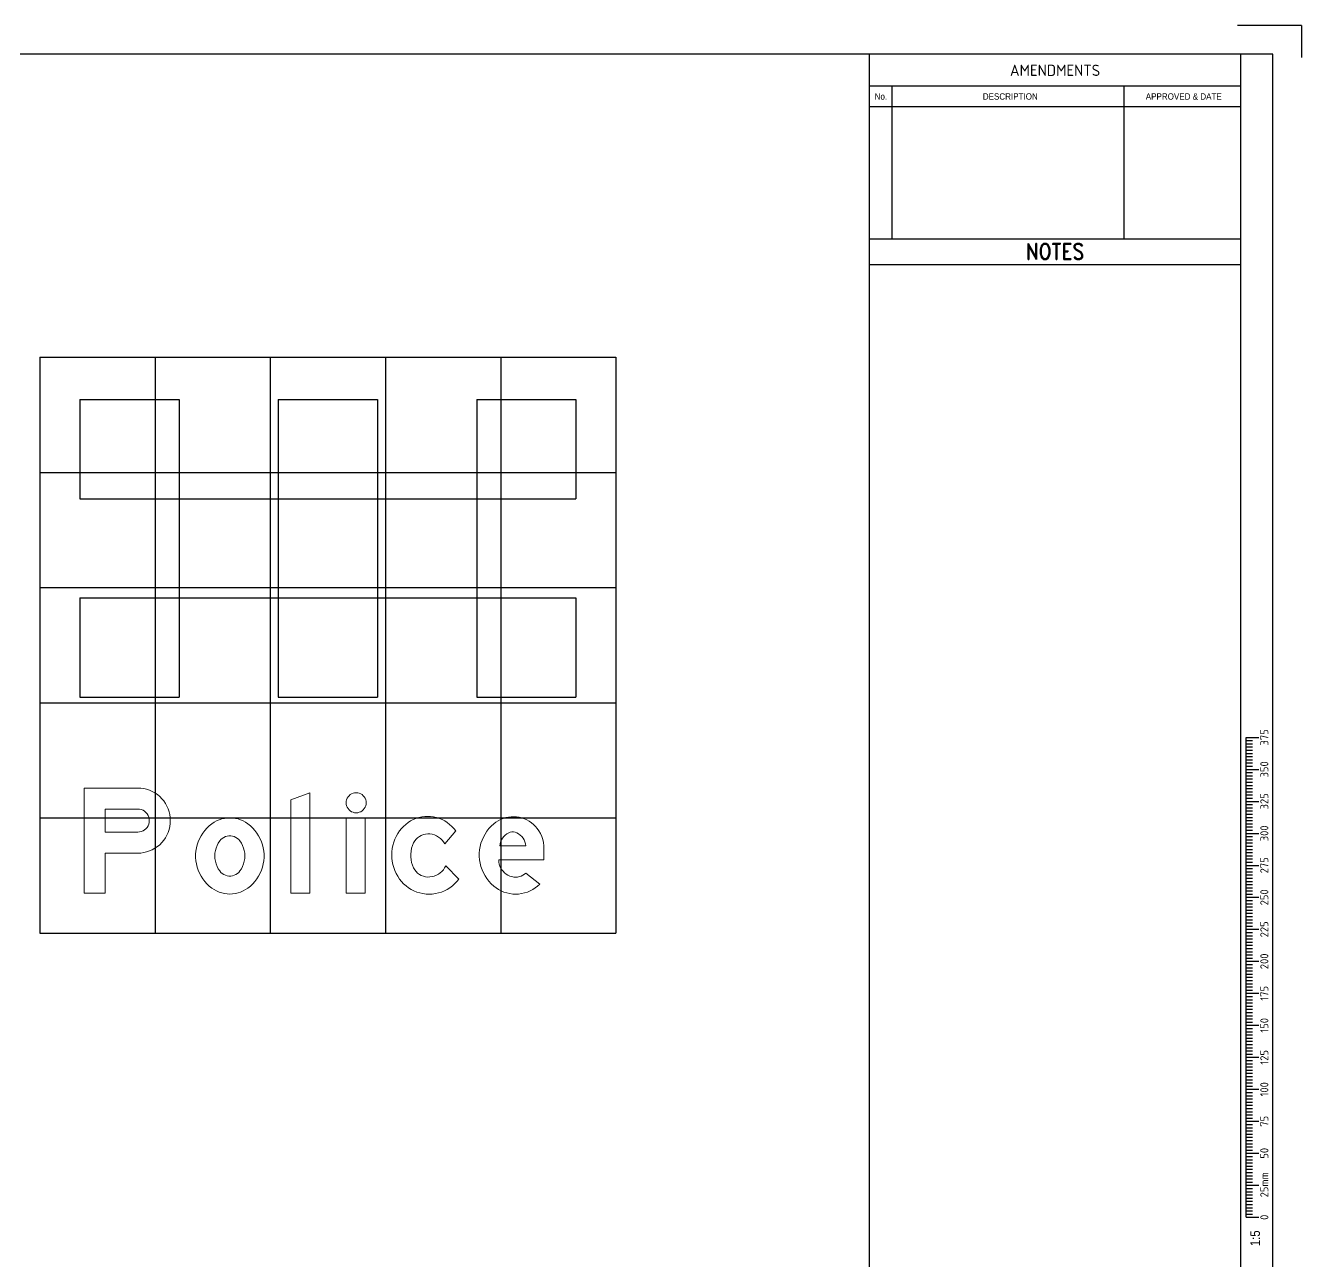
# Model space of a CAD drawing. Header units: millimetres. Extents: x 0 to 420, y 0 to 297.
# Drawn here: x 220.7 to 420, y 103.8 to 297 of the extents above; entities that cross this region are included whole.
import ezdxf
from ezdxf.enums import TextEntityAlignment as Align

# ---------------------------------------------------------------- set-up
doc = ezdxf.new("R2010")
doc.units = ezdxf.units.MM
for name, color, linetype in [('L18', 4, 'Continuous'), ('L50', 7, 'Continuous'), ('TBLK18', 4, 'Continuous'), ('TBLK25', 1, 'Continuous'), ('TBLK35', 3, 'Continuous'), ('TBLK50', 7, 'Continuous')]:
    doc.layers.add(name, color=color, linetype=linetype)
doc.styles.add('HELV', font='helvs.shx')
doc.styles.add('HELVL', font='helvl', dxfattribs={"width": 0.8})
doc.styles.add('ISO', font='iso3098b')
doc.styles.add('ROMAND', font='romand')

# ---------------------------------------------------------------- blocks, each defined once
blk = doc.blocks.new('A3BBLK')
at = {"layer": 'TBLK25'}
for q in [(410, 297), (420, 292)]:
    blk.add_line((420, 297), q, dxfattribs=at)
at = {"layer": 'TBLK50'}
for p, q in [((415.5, 292.5), (13, 292.5)), ((352.5, 4.5), (352.5, 292.5)), ((415.5, 4.5), (415.5, 292.5))]:
    blk.add_line(p, q, dxfattribs=at)
blk = doc.blocks.new('title block')
at = {"layer": 'TBLK25'}
for p, q in [((410.5, 287.5), (352.5, 287.5)), ((356.07, 263.6), (356.07, 287.5)), ((392.28, 263.6), (392.28, 287.5)), ((410.5, 284.3), (352.5, 284.3)), ((410.5, 263.6), (352.5, 263.6)), ((410.5, 259.6), (352.5, 259.6))]:
    blk.add_line(p, q, dxfattribs=at)
at = {"layer": 'TBLK35'}
blk.add_line((410.5, 57), (410.5, 292.5), dxfattribs=at)
blk.add_blockref('A3BBLK', (0, 0))
at = {"layer": 'TBLK18', "style": 'HELVL', "width": 0.9}
for s, p in [('No.', (354.29, 285.41)), ('DESCRIPTION', (374.51, 285.41)), ('APPROVED & DATE', (401.61, 285.41))]:
    blk.add_text(s, height=1, dxfattribs=at).set_placement(p, align=Align.CENTER)
at = {"layer": 'TBLK18', "style": 'ISO'}
blk.add_attdef('MR_DIRECTORATE', text='', height=1.5, dxfattribs=at).set_placement((381.5, 67.12), align=Align.CENTER)
for tag, p in [('STREET_NAME', (355.51, 61.1)), ('SUBURB_POSTCODE', (388.49, 61.1)), ('TELEPHONE_NO.', (368.31, 58.84)), ('FAX_NO.', (393.56, 58.84))]:
    blk.add_attdef(tag, p, '', height=1.5, dxfattribs=at)
at = {"layer": 'TBLK25', "style": 'ISO'}
blk.add_text('AMENDMENTS', height=1.75, dxfattribs=at).set_placement((381.5, 289.12), align=Align.CENTER)
at = {"layer": 'TBLK25', "style": 'ROMAND', "width": 0.85}
blk.add_text('NOTES', height=2.5, dxfattribs=at).set_placement((381.5, 260.44), align=Align.CENTER)
at = {"layer": 'TBLK25', "style": 'ISO'}
for tag, height, p in [('MR_BRANCH', 2, (381.5, 64.2)), ('ROAD_SECTION', 1.75, (384.5, 29.16)), ('SLK', 1.75, (384.5, 26.11)), ('CHAINAGE', 1.75, (384.5, 19.21))]:
    blk.add_attdef(tag, text='', height=height, dxfattribs=at).set_placement(p, align=Align.CENTER)
for tag, p, height in [('FILE_NUMBER', (371.77, 53.24), 2.5), ('DESIGNED_/_DRAWN', (371.77, 48.49), 2), ('VERIFIED', (371.77, 43.49), 2), ('APPROVED', (371.77, 38.49), 2), ('LOCAL_AUTHORITY', (370.48, 16.73), 1.25)]:
    blk.add_attdef(tag, p, '', height=height, dxfattribs=at)
at = {"layer": 'TBLK35', "style": 'ISO', "width": 0.9}
for tag, p in [('ROAD_PROJECT&NUMBER', (384.5, 32.23)), ('DRAWING_DESCRIPTION', (384.5, 22.29))]:
    blk.add_attdef(tag, text='', height=2.5, dxfattribs=at).set_placement(p, align=Align.CENTER)
at = {"layer": 'TBLK50', "style": 'ISO'}
blk.add_attdef('DRG_NUMBER', (356.8, 6.02), '', height=5, dxfattribs=at)
blk = doc.blocks.new('sca5_3')
at = {"layer": 'L18'}
for p, q in [((-4.15, 89), (-2.15, 89)), ((-4.15, 14), (-4.15, 89)), ((-4.15, 88.5), (-3.15, 88.5)), ((-4.15, 88), (-3.15, 88)), ((-4.15, 87.5), (-3.15, 87.5)), ((-4.15, 87), (-3.15, 87)), ((-4.15, 86.5), (-3.15, 86.5)), ((-4.15, 86), (-3.15, 86)), ((-4.15, 85.5), (-3.15, 85.5)), ((-4.15, 85), (-3.15, 85)), ((-4.15, 84.5), (-3.15, 84.5)), ((-4.15, 84), (-2.15, 84)), ((-4.15, 83.5), (-3.15, 83.5)), ((-4.15, 83), (-3.15, 83)), ((-4.15, 82.5), (-3.15, 82.5)), ((-4.15, 82), (-3.15, 82)), ((-4.15, 81.5), (-3.15, 81.5)), ((-4.15, 81), (-3.15, 81)), ((-4.15, 80.5), (-3.15, 80.5)), ((-4.15, 80), (-3.15, 80)), ((-4.15, 79.5), (-3.15, 79.5)), ((-4.15, 79), (-2.15, 79)), ((-4.15, 78.5), (-3.15, 78.5)), ((-4.15, 78), (-3.15, 78)), ((-4.15, 77.5), (-3.15, 77.5)), ((-4.15, 77), (-3.15, 77)), ((-4.15, 76.5), (-3.15, 76.5)), ((-4.15, 76), (-3.15, 76)), ((-4.15, 75.5), (-3.15, 75.5)), ((-4.15, 75), (-3.15, 75)), ((-4.15, 74.5), (-3.15, 74.5)), ((-4.15, 74), (-2.15, 74)), ((-4.15, 73.5), (-3.15, 73.5)), ((-4.15, 73), (-3.15, 73)), ((-4.15, 72.5), (-3.15, 72.5)), ((-4.15, 72), (-3.15, 72)), ((-4.15, 71.5), (-3.15, 71.5)), ((-4.15, 71), (-3.15, 71)), ((-4.15, 70.5), (-3.15, 70.5)), ((-4.15, 70), (-3.15, 70)), ((-4.15, 69.5), (-3.15, 69.5)), ((-4.15, 69), (-2.15, 69)), ((-4.15, 68.5), (-3.15, 68.5)), ((-4.15, 68), (-3.15, 68)), ((-4.15, 67.5), (-3.15, 67.5)), ((-4.15, 67), (-3.15, 67)), ((-4.15, 66.5), (-3.15, 66.5)), ((-4.15, 66), (-3.15, 66)), ((-4.15, 65.5), (-3.15, 65.5)), ((-4.15, 65), (-3.15, 65)), ((-4.15, 64.5), (-3.15, 64.5)), ((-4.15, 64), (-2.15, 64)), ((-4.15, 63.5), (-3.15, 63.5)), ((-4.15, 63), (-3.15, 63)), ((-4.15, 62.5), (-3.15, 62.5)), ((-4.15, 62), (-3.15, 62)), ((-4.15, 61.5), (-3.15, 61.5)), ((-4.15, 61), (-3.15, 61)), ((-4.15, 60.5), (-3.15, 60.5)), ((-4.15, 60), (-3.15, 60)), ((-4.15, 59.5), (-3.15, 59.5)), ((-4.15, 59), (-2.15, 59)), ((-4.15, 58.5), (-3.15, 58.5)), ((-4.15, 58), (-3.15, 58)), ((-4.15, 57.5), (-3.15, 57.5)), ((-4.15, 57), (-3.15, 57)), ((-4.15, 56.5), (-3.15, 56.5)), ((-4.15, 56), (-3.15, 56)), ((-4.15, 55.5), (-3.15, 55.5)), ((-4.15, 55), (-3.15, 55)), ((-4.15, 54.5), (-3.15, 54.5)), ((-4.15, 54), (-2.15, 54)), ((-4.15, 53.5), (-3.15, 53.5)), ((-4.15, 53), (-3.15, 53)), ((-4.15, 52.5), (-3.15, 52.5)), ((-4.15, 52), (-3.15, 52)), ((-4.15, 51.5), (-3.15, 51.5)), ((-4.15, 51), (-3.15, 51)), ((-4.15, 50.5), (-3.15, 50.5)), ((-4.15, 50), (-3.15, 50)), ((-4.15, 49.5), (-3.15, 49.5)), ((-4.15, 49), (-2.15, 49)), ((-4.15, 48.5), (-3.15, 48.5)), ((-4.15, 48), (-3.15, 48)), ((-4.15, 47.5), (-3.15, 47.5)), ((-4.15, 47), (-3.15, 47)), ((-4.15, 46.5), (-3.15, 46.5)), ((-4.15, 46), (-3.15, 46)), ((-4.15, 45.5), (-3.15, 45.5)), ((-4.15, 45), (-3.15, 45)), ((-4.15, 44.5), (-3.15, 44.5)), ((-4.15, 44), (-2.15, 44)), ((-4.15, 43.5), (-3.15, 43.5)), ((-4.15, 43), (-3.15, 43)), ((-4.15, 42.5), (-3.15, 42.5)), ((-4.15, 42), (-3.15, 42)), ((-4.15, 41.5), (-3.15, 41.5)), ((-4.15, 41), (-3.15, 41)), ((-4.15, 40.5), (-3.15, 40.5)), ((-4.15, 40), (-3.15, 40)), ((-4.15, 39.5), (-3.15, 39.5)), ((-4.15, 39), (-2.15, 39)), ((-4.15, 38.5), (-3.15, 38.5)), ((-4.15, 38), (-3.15, 38)), ((-4.15, 37.5), (-3.15, 37.5)), ((-4.15, 37), (-3.15, 37)), ((-4.15, 36.5), (-3.15, 36.5)), ((-4.15, 36), (-3.15, 36)), ((-4.15, 35.5), (-3.15, 35.5)), ((-4.15, 35), (-3.15, 35)), ((-4.15, 34.5), (-3.15, 34.5)), ((-4.15, 34), (-2.15, 34)), ((-4.15, 33.5), (-3.15, 33.5)), ((-4.15, 33), (-3.15, 33)), ((-4.15, 32.5), (-3.15, 32.5)), ((-4.15, 32), (-3.15, 32)), ((-4.15, 31.5), (-3.15, 31.5)), ((-4.15, 31), (-3.15, 31)), ((-4.15, 30.5), (-3.15, 30.5)), ((-4.15, 30), (-3.15, 30)), ((-4.15, 29.5), (-3.15, 29.5)), ((-4.15, 29), (-2.15, 29)), ((-4.15, 28.5), (-3.15, 28.5)), ((-4.15, 28), (-3.15, 28)), ((-4.15, 27.5), (-3.15, 27.5)), ((-4.15, 27), (-3.15, 27)), ((-4.15, 26.5), (-3.15, 26.5)), ((-4.15, 26), (-3.15, 26)), ((-4.15, 25.5), (-3.15, 25.5)), ((-4.15, 25), (-3.15, 25)), ((-4.15, 24.5), (-3.15, 24.5)), ((-4.15, 24), (-2.15, 24)), ((-4.15, 23.5), (-3.15, 23.5)), ((-4.15, 23), (-3.15, 23)), ((-4.15, 22.5), (-3.15, 22.5)), ((-4.15, 22), (-3.15, 22)), ((-4.15, 21.5), (-3.15, 21.5)), ((-4.15, 21), (-3.15, 21)), ((-4.15, 20.5), (-3.15, 20.5)), ((-4.15, 20), (-3.15, 20)), ((-4.15, 19.5), (-3.15, 19.5)), ((-4.15, 19), (-2.15, 19)), ((-4.15, 18.5), (-3.15, 18.5)), ((-4.15, 18), (-3.15, 18)), ((-4.15, 17.5), (-3.15, 17.5)), ((-4.15, 17), (-3.15, 17)), ((-4.15, 16.5), (-3.15, 16.5)), ((-4.15, 16), (-3.15, 16)), ((-4.15, 15.5), (-3.15, 15.5)), ((-4.15, 15), (-3.15, 15)), ((-4.15, 14.5), (-3.15, 14.5)), ((-4.15, 14), (-2.15, 14))]:
    blk.add_line(p, q, dxfattribs=at)
at = {"layer": 'L18', "style": 'ISO'}
for s, p in [('375', (-0.68, 89)), ('350', (-0.68, 84)), ('325', (-0.68, 79)), ('300', (-0.68, 74)), ('275', (-0.68, 69)), ('250', (-0.68, 64)), ('225', (-0.68, 59)), ('200', (-0.68, 54)), ('175', (-0.68, 49)), ('150', (-0.68, 44)), ('125', (-0.68, 39)), ('100', (-0.68, 34)), ('75', (-0.68, 29)), ('50', (-0.68, 24)), ('0', (-0.68, 14))]:
    blk.add_text(s, height=1.25, rotation=90, dxfattribs=at).set_placement(p, align=Align.CENTER)
blk.add_text('25mm', height=1.25, rotation=90, dxfattribs=at).set_placement((-0.68, 17.11))
at = {"layer": 'L18', "style": 'HELV', "width": 0.85}
blk.add_text('1:5', height=1.5, rotation=90, dxfattribs=at).set_placement((-1.99, 11.95), align=Align.RIGHT)

msp = doc.modelspace()

# ---------------------------------------------------------------- linework, layer by layer
at = {"layer": 'L18', "linetype": 'Continuous'}
for p, q in [((222.888678, 245.166023), (312.888678, 245.166023)), ((222.888678, 245.166023), (222.888678, 155.166023)), ((240.888678, 245.166023), (240.888678, 155.166023)), ((258.888678, 245.166023), (258.888678, 155.166023)), ((276.888678, 245.166023), (276.888678, 155.166023)), ((294.888678, 245.166023), (294.888678, 155.166023)), ((312.888678, 245.166023), (312.888678, 155.166023)), ((222.888678, 227.166023), (312.888678, 227.166023)), ((222.888678, 209.166023), (312.888678, 209.166023)), ((222.888678, 191.166023), (312.888678, 191.166023)), ((222.888678, 173.166023), (312.888678, 173.166023)), ((222.888678, 155.166023), (312.888678, 155.166023))]:
    msp.add_line(p, q, dxfattribs=at)
at = {"layer": 'L50', "linetype": 'Continuous', "ltscale": 10}
for p, q in [((229.138678, 238.530772), (229.138678, 223.030772)), ((244.638678, 238.530772), (244.638678, 192.030772)), ((275.638678, 238.530772), (275.638678, 192.030772)), ((291.138678, 238.530772), (291.138678, 192.030772)), ((306.638678, 238.530772), (306.638678, 223.030772)), ((229.138678, 207.530772), (229.138678, 192.030772)), ((306.638678, 207.530772), (306.638678, 192.030772))]:
    msp.add_line(p, q, dxfattribs=at)
at = {"layer": 'L50'}
for p, q in [((229.138678, 238.530772), (244.638678, 238.530772)), ((260.138678, 238.530772), (275.638678, 238.530772)), ((291.138678, 238.530772), (306.638678, 238.530772)), ((229.161857, 223.030772), (306.638678, 223.030772)), ((229.161857, 207.530772), (306.638678, 207.530772)), ((229.138678, 192.030772), (244.638678, 192.030772)), ((260.138678, 192.030772), (275.638678, 192.030772)), ((291.138678, 192.030772), (306.638678, 192.030772))]:
    msp.add_line(p, q, dxfattribs=at)
at = {"layer": 'L50', "linetype": 'Continuous', "ltscale": 10}
msp.add_lwpolyline([(260.138678, 238.530772), (260.138678, 192.030772)], dxfattribs=at)
at = {"layer": 'L50', "lineweight": 0}
for points in [[(229.823492, 161.421707), (233.107577, 161.421707), (233.107577, 167.653804), (238.18995, 167.653804), (238.655736, 167.677389), (239.121522, 167.742245), (239.581411, 167.848373), (240.023613, 168.00167), (240.454023, 168.190343), (240.866745, 168.414392), (241.249986, 168.679713), (241.61554, 168.98041), (241.945717, 169.316483), (242.246414, 169.676141), (242.511735, 170.065278), (242.74168, 170.472104), (242.930353, 170.902514), (243.077754, 171.350612), (243.183882, 171.804605), (243.248738, 172.270391), (243.272322, 172.742073), (243.248738, 173.207859), (243.183882, 173.673645), (243.077754, 174.133535), (242.930353, 174.575737), (242.74168, 175.006146), (242.511735, 175.418868), (242.246414, 175.808006), (241.945717, 176.167663), (241.61554, 176.49784), (241.249986, 176.798538), (240.866745, 177.063859), (240.454023, 177.293804), (240.023613, 177.482476), (239.581411, 177.635773), (239.121522, 177.741901), (238.655736, 177.806758), (238.18995, 177.824446), (229.823492, 177.824446), (229.823492, 161.421707)], [(262.08215, 161.418603), (265.062943, 161.418603), (265.062943, 177.094527), (262.08215, 176.001382), (262.08215, 161.418603)], [(272.309838, 173.961596), (272.557768, 173.978501), (272.794428, 174.040483), (273.019819, 174.130639), (273.23394, 174.260239), (273.419887, 174.418012), (273.577661, 174.609595), (273.707261, 174.818081), (273.803052, 175.043472), (273.859399, 175.285767), (273.876304, 175.528062), (273.859399, 175.775992), (273.803052, 176.012652), (273.707261, 176.243677), (273.577661, 176.452164), (273.419887, 176.638111), (273.23394, 176.795884), (273.019819, 176.925484), (272.794428, 177.021275), (272.557768, 177.077623), (272.309838, 177.094527), (272.067543, 177.077623), (271.825248, 177.021275), (271.599857, 176.925484), (271.391371, 176.795884), (271.199789, 176.638111), (271.042015, 176.452164), (270.912416, 176.243677), (270.822259, 176.012652), (270.760277, 175.775992), (270.743373, 175.528062), (270.760277, 175.285767), (270.822259, 175.043472), (270.912416, 174.818081), (271.042015, 174.609595), (271.199789, 174.418012), (271.391371, 174.260239), (271.599857, 174.130639), (271.825248, 174.040483), (272.067543, 173.978501), (272.309838, 173.961596)], [(233.107577, 170.93789), (238.18995, 170.93789), (238.472959, 170.961474), (238.744176, 171.02633), (239.009497, 171.132459), (239.251234, 171.279859), (239.463491, 171.462636), (239.646268, 171.680789), (239.793668, 171.922526), (239.905693, 172.181951), (239.970549, 172.459064), (239.994133, 172.742073), (239.970549, 173.025082), (239.905693, 173.296299), (239.793668, 173.56162), (239.646268, 173.803357), (239.463491, 174.015614), (239.251234, 174.198391), (239.009497, 174.351688), (238.744176, 174.457816), (238.472959, 174.522672), (238.18995, 174.546256), (233.107577, 174.546256), (233.107577, 170.93789)], [(255.395833, 162.201836), (255.790267, 162.517383), (256.156527, 162.866738), (256.494613, 163.244268), (256.804525, 163.649971), (257.074994, 164.078213), (257.311654, 164.52336), (257.514506, 164.991046), (257.672279, 165.470001), (257.796244, 165.960226), (257.875131, 166.46172), (257.920209, 166.963215), (257.920209, 167.470344), (257.875131, 167.977473), (257.796244, 168.478967), (257.672279, 168.969192), (257.514506, 169.448147), (257.311654, 169.915833), (257.074994, 170.36098), (256.804525, 170.789222), (256.494613, 171.194925), (256.156527, 171.572455), (255.790267, 171.916176), (255.395833, 172.237357), (255.040843, 172.479652), (254.663313, 172.688139), (254.263245, 172.857182), (253.857541, 172.992416), (253.434934, 173.093842), (253.006691, 173.15019), (252.578449, 173.167094), (252.144572, 173.15019), (251.71633, 173.093842), (251.299357, 172.992416), (250.888019, 172.857182), (250.493585, 172.688139), (250.116055, 172.479652), (249.75543, 172.237357), (249.360997, 171.916176), (248.994737, 171.572455), (248.656651, 171.194925), (248.352373, 170.789222), (248.07627, 170.36098), (247.839609, 169.915833), (247.642392, 169.448147), (247.478984, 168.969192), (247.355019, 168.478967), (247.276132, 167.977473), (247.236689, 167.470344), (247.236689, 166.963215), (247.276132, 166.46172), (247.355019, 165.960226), (247.478984, 165.470001), (247.642392, 164.991046), (247.839609, 164.52336), (248.07627, 164.078213), (248.352373, 163.649971), (248.656651, 163.244268), (248.994737, 162.866738), (249.360997, 162.517383), (249.75543, 162.201836), (250.116055, 161.959541), (250.493585, 161.751054), (250.888019, 161.582011), (251.299357, 161.446777), (251.71633, 161.345351), (252.144572, 161.289003), (252.578449, 161.266464), (253.006691, 161.289003), (253.434934, 161.345351), (253.857541, 161.446777), (254.263245, 161.582011), (254.663313, 161.751054), (255.040843, 161.959541), (255.395833, 162.201836)], [(270.743373, 161.418603), (273.71853, 161.418603), (273.71853, 173.178364), (270.743373, 173.178364), (270.743373, 161.418603)], [(286.30177, 165.650314), (286.138362, 165.346036), (285.93551, 165.058663), (285.69885, 164.799464), (285.43965, 164.568438), (285.152277, 164.365587), (284.842365, 164.202178), (284.515548, 164.072579), (284.177462, 163.982422), (283.833741, 163.937344), (283.484386, 163.926075), (283.140665, 163.959883), (282.808214, 164.03877), (282.492667, 164.162735), (282.194024, 164.331778), (281.91792, 164.53463), (281.669991, 164.77129), (281.461504, 165.041759), (281.286826, 165.340401), (281.106514, 165.751739), (280.971279, 166.179982), (280.881123, 166.625129), (280.83041, 167.070275), (280.83041, 167.521057), (280.881123, 167.971838), (280.971279, 168.41135), (281.106514, 168.845227), (281.286826, 169.256565), (281.461504, 169.555208), (281.669991, 169.820042), (281.91792, 170.062337), (282.194024, 170.265189), (282.492667, 170.428597), (282.808214, 170.552562), (283.140665, 170.631448), (283.484386, 170.670892), (283.845011, 170.659622), (284.205636, 170.603275), (284.549357, 170.501849), (284.881808, 170.36098), (285.197355, 170.175032), (285.484728, 169.955276), (285.738293, 169.696077), (285.963684, 169.414339), (286.143996, 169.098792), (287.868235, 171.138578), (287.580862, 171.504837), (287.265315, 171.842924), (286.915959, 172.152836), (286.544065, 172.434574), (286.149631, 172.682504), (285.738293, 172.89099), (285.310051, 173.071303), (284.864904, 173.206537), (284.408488, 173.307963), (283.946437, 173.364311), (283.484386, 173.38685), (283.0167, 173.364311), (282.554649, 173.307963), (282.103868, 173.206537), (281.658721, 173.071303), (281.224844, 172.89099), (280.813506, 172.682504), (280.419072, 172.434574), (280.047177, 172.152836), (279.703457, 171.842924), (279.382275, 171.504837), (279.094902, 171.138578), (278.818798, 170.721605), (278.576503, 170.282093), (278.362382, 169.825677), (278.193339, 169.352356), (278.058104, 168.867766), (277.956679, 168.377541), (277.900331, 167.876047), (277.883427, 167.374553), (277.900331, 166.873058), (277.956679, 166.377199), (278.058104, 165.881339), (278.193339, 165.396749), (278.362382, 164.929063), (278.576503, 164.472647), (278.818798, 164.033135), (279.094902, 163.610528), (279.399179, 163.227363), (279.73163, 162.872373), (280.09789, 162.545557), (280.492324, 162.246914), (280.903662, 161.987715), (281.343174, 161.762324), (281.793955, 161.582011), (282.261641, 161.435507), (282.740596, 161.328447), (283.230821, 161.266464), (283.715411, 161.243925), (284.205636, 161.266464), (284.695861, 161.328447), (285.174816, 161.435507), (285.642502, 161.582011), (286.093283, 161.762324), (286.532795, 161.987715), (286.944133, 162.246914), (287.338567, 162.545557), (287.699192, 162.872373), (288.037278, 163.227363), (288.341556, 163.610528)], [(300.853363, 171.138578), (300.611068, 171.487933), (300.334964, 171.81475), (300.036321, 172.119027), (299.709505, 172.389496), (299.360149, 172.631791), (298.988255, 172.840277), (298.599456, 173.02059), (298.199387, 173.155824), (297.788049, 173.262885), (297.365441, 173.324867), (296.942834, 173.353041), (296.514591, 173.341772), (296.091984, 173.291059), (295.675011, 173.206537), (295.269308, 173.082572), (294.874874, 172.919164), (294.497345, 172.727582), (294.136719, 172.496557), (293.798633, 172.237357), (293.415469, 171.882367), (293.054844, 171.493568), (292.733662, 171.076595), (292.440654, 170.637083), (292.192725, 170.175032), (291.978603, 169.690442), (291.80956, 169.194583), (291.679961, 168.681819), (291.595439, 168.16342), (291.550361, 167.639387), (291.550361, 167.115353), (291.595439, 166.585685), (291.679961, 166.067286), (291.80956, 165.560157), (291.978603, 165.058663), (292.192725, 164.579708), (292.440654, 164.112022), (292.733662, 163.67251), (293.054844, 163.261172), (293.415469, 162.872373), (293.798633, 162.517383), (294.170528, 162.23001), (294.559327, 161.976445), (294.970665, 161.756689), (295.404542, 161.576377), (295.849689, 161.435507), (296.306105, 161.328447), (296.768156, 161.266464), (297.235842, 161.24956), (297.697893, 161.266464), (298.159944, 161.328447), (298.61636, 161.429873), (299.061507, 161.570742), (299.495384, 161.751054), (299.906722, 161.97081), (300.301155, 162.224375), (300.667415, 162.511748), (301.011136, 162.827295), (298.813577, 164.551534), (298.593821, 164.365587), (298.345891, 164.202178), (298.081057, 164.078213), (297.804953, 163.982422), (297.51758, 163.926075), (297.224572, 163.90917), (296.937199, 163.926075), (296.616017, 163.988057), (296.306105, 164.083848), (296.013097, 164.219083), (295.736994, 164.388126), (295.483429, 164.585343), (295.258038, 164.816368), (295.055187, 165.069933), (294.891778, 165.346036), (294.756544, 165.644679), (294.660753, 165.948956), (294.604405, 166.270138), (294.581866, 166.59132), (301.636595, 166.59132), (301.636595, 168.315559), (301.625326, 168.811418), (301.563343, 169.301643), (301.456283, 169.786233), (301.298509, 170.253919), (301.095658, 170.710335)], [(254.144914, 164.867081), (254.37594, 165.216437), (254.567522, 165.588331), (254.719661, 165.982765), (254.832356, 166.388468), (254.899973, 166.799806), (254.922512, 167.216779), (254.899973, 167.639387), (254.832356, 168.050725), (254.719661, 168.456428), (254.567522, 168.850862), (254.37594, 169.222756), (254.144914, 169.572112), (253.958967, 169.786233), (253.750481, 169.966546), (253.51382, 170.118685), (253.260256, 170.237015), (252.995422, 170.315901), (252.713683, 170.355345), (252.43758, 170.355345), (252.161476, 170.315901), (251.891007, 170.237015), (251.637443, 170.118685), (251.400783, 169.966546), (251.192296, 169.786233), (251.011984, 169.572112), (250.775323, 169.222756), (250.583741, 168.850862), (250.431602, 168.456428), (250.318907, 168.050725), (250.256925, 167.639387), (250.234386, 167.216779), (250.256925, 166.799806), (250.318907, 166.388468), (250.431602, 165.982765), (250.583741, 165.588331), (250.775323, 165.216437), (251.011984, 164.867081), (251.192296, 164.65296), (251.400783, 164.472647), (251.637443, 164.320508), (251.891007, 164.202178), (252.161476, 164.123292), (252.43758, 164.083848), (252.713683, 164.083848), (252.995422, 164.123292), (253.260256, 164.202178), (253.51382, 164.320508), (253.750481, 164.472647), (253.958967, 164.65296), (254.144914, 164.867081)], [(294.73964, 168.788879), (298.813577, 168.788879), (298.768499, 169.110061), (298.678342, 169.419973), (298.548743, 169.718616), (298.385334, 169.99472), (298.182483, 170.248284), (297.945823, 170.473675), (297.686623, 170.665257), (297.404885, 170.823031), (297.16259, 170.918822), (296.909025, 170.9639), (296.649826, 170.9639), (296.396261, 170.918822), (296.153966, 170.823031), (295.866593, 170.665257), (295.607394, 170.473675), (295.376368, 170.248284), (295.173517, 169.99472), (295.004474, 169.718616), (294.874874, 169.419973), (294.790353, 169.110061), (294.73964, 168.788879)]]:
    msp.add_lwpolyline(points, close=True, dxfattribs=at)

# ---------------------------------------------------------------- block references
at = {"color": 1}
msp.add_blockref('title block', (0, 0), dxfattribs=at)
msp.add_blockref('sca5_3', (415.5, 96.750003))

doc.saveas('drawing.dxf')
